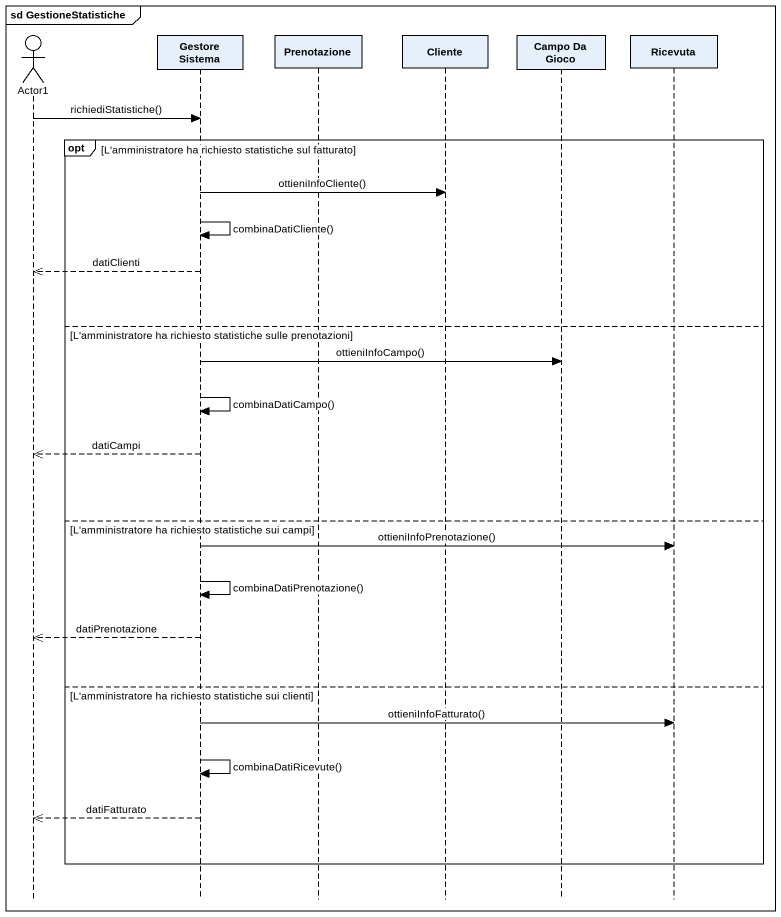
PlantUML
@startuml
mainframe sd GestioneStatistiche
hide footbox
actor Actor1
participant "Gestore Sistema" as Gestore_Sistema
participant Prenotazione
participant Cliente
participant "Campo Da Gioco" as Campo_Da_Gioco
participant Ricevuta

Actor1 -> Gestore_Sistema : richiediStatistiche()
opt L'amministratore ha richiesto statistiche sul fatturato
  Gestore_Sistema -> Cliente : ottieniInfoCliente()
  Gestore_Sistema -> Gestore_Sistema : combinaDatiCliente()
  Gestore_Sistema -->> Actor1 : datiClienti
else L'amministratore ha richiesto statistiche sulle prenotazioni
  Gestore_Sistema -> Campo_Da_Gioco : ottieniInfoCampo()
  Gestore_Sistema -> Gestore_Sistema : combinaDatiCampo()
  Gestore_Sistema -->> Actor1 : datiCampi
else L'amministratore ha richiesto statistiche sui campi
  Gestore_Sistema -> Ricevuta : ottieniInfoPrenotazione()
  Gestore_Sistema -> Gestore_Sistema : combinaDatiPrenotazione()
  Gestore_Sistema -->> Actor1 : datiPrenotazione
else L'amministratore ha richiesto statistiche sui clienti
  Gestore_Sistema -> Ricevuta : ottieniInfoFatturato()
  Gestore_Sistema -> Gestore_Sistema : combinaDatiRicevute()
  Gestore_Sistema -->> Actor1 : datiFatturato
end
@enduml
